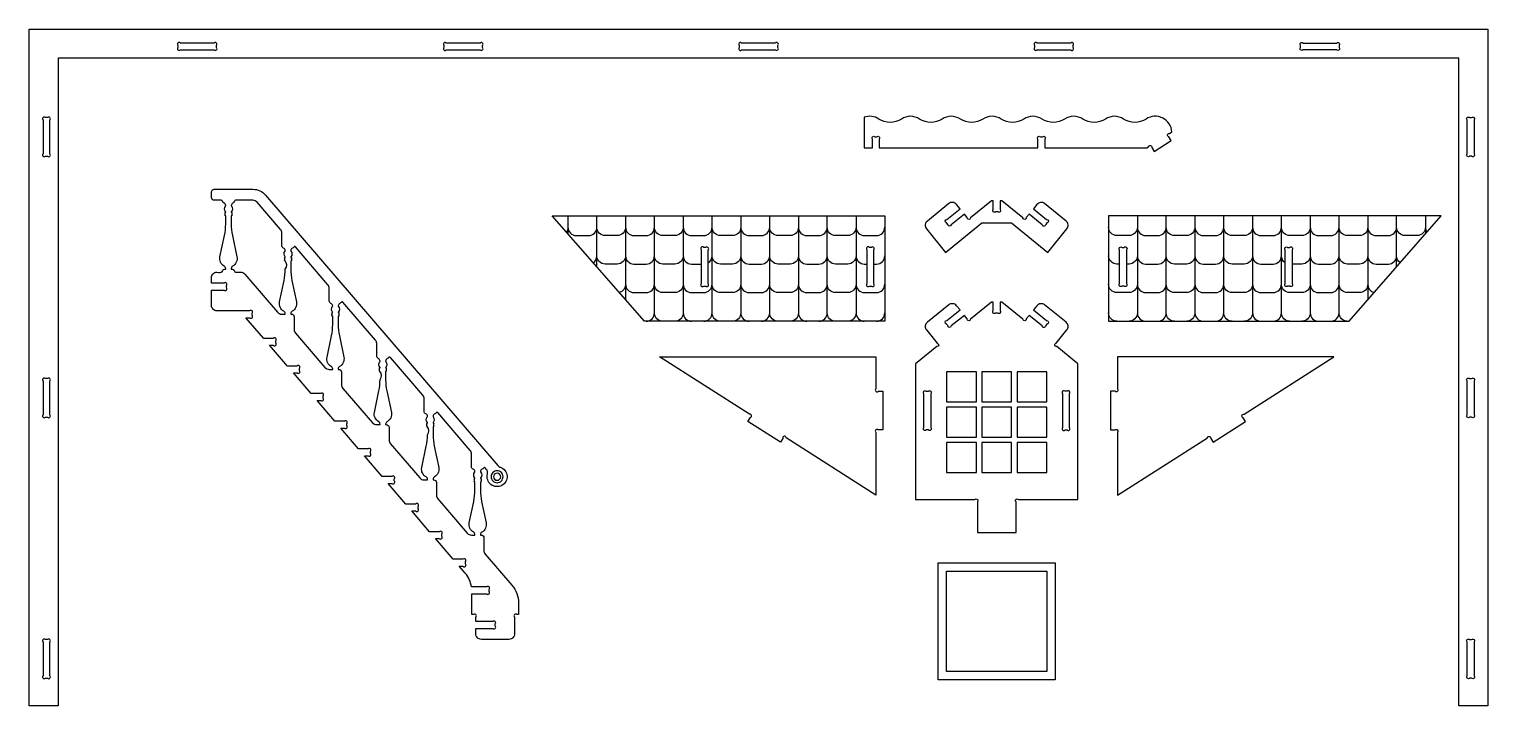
# Model space of a CAD drawing. Extents: x 7328 to 12839, y -521 to 2507.
# Drawn here: x 8768 to 10037, y 531 to 1119 of the extents above; entities that cross this region are included whole.
import ezdxf

# ---------------------------------------------------------------- set-up
doc = ezdxf.new("R2010")
doc.units = 0
doc.header["$MEASUREMENT"] = 0
doc.layers.add('LAYER_1', color=18, linetype='CONTINUOUS')

msp = doc.modelspace()

# ---------------------------------------------------------------- linework, layer by layer
at = {"layer": 'LAYER_1'}
for points in [[(10011.6, 1093.9), (8793.6, 1093.9), (8793.6, 531.1), (8768.4, 531.1), (8768.4, 1119.1), (10036.8, 1119.1), (10036.8, 531.1), (10011.6, 531.1)], [(9303.3, 865.3), (9223.1, 957), (9512.4, 957), (9512.4, 865.3)], [(9916.1, 865.3), (9996.3, 957), (9707, 957), (9707, 865.3)], [(9566, 795.3), (9592, 795.3), (9592, 821.2), (9566, 821.2)], [(9596.8, 795.3), (9622.7, 795.3), (9622.7, 821.2), (9596.8, 821.2)], [(9627.5, 795.3), (9653.4, 795.3), (9653.4, 821.2), (9627.5, 821.2)], [(9566, 764.6), (9592, 764.6), (9592, 790.5), (9566, 790.5)], [(9596.8, 764.6), (9622.7, 764.6), (9622.7, 790.5), (9596.8, 790.5)], [(9627.5, 764.6), (9653.4, 764.6), (9653.4, 790.5), (9627.5, 790.5)], [(9566, 733.9), (9592, 733.9), (9592, 759.8), (9566, 759.8)], [(9596.8, 733.9), (9622.7, 733.9), (9622.7, 759.8), (9596.8, 759.8)], [(9627.5, 733.9), (9653.4, 733.9), (9653.4, 759.8), (9627.5, 759.8)], [(9558.8, 655.4), (9660.6, 655.4), (9660.6, 553.6), (9558.8, 553.6)], [(9566, 648.2), (9653.4, 648.2), (9653.4, 560.8), (9566, 560.8)]]:
    msp.add_lwpolyline(points, close=True, dxfattribs=at)
for points in [[(8899.8, 1101.1), (8929.2, 1101.1, 1), (8931.3, 1103.2), (8931.3, 1105, 1), (8929.2, 1107.1), (8899.8, 1107.1, 1), (8897.7, 1105), (8897.7, 1103.2, 1)], [(9131.1, 1101.1), (9160.5, 1101.1, 1), (9162.6, 1103.2), (9162.6, 1105, 1), (9160.5, 1107.1), (9131.1, 1107.1, 1), (9129, 1105), (9129, 1103.2, 1)], [(9387.9, 1101.1), (9417.3, 1101.1, 1), (9419.4, 1103.2), (9419.4, 1105, 1), (9417.3, 1107.1), (9387.9, 1107.1, 1), (9385.8, 1105), (9385.8, 1103.2, 1)], [(9644.7, 1101.1), (9674.1, 1101.1, 1), (9676.2, 1103.2), (9676.2, 1105, 1), (9674.1, 1107.1), (9644.7, 1107.1, 1), (9642.6, 1105), (9642.6, 1103.2, 1)], [(9876, 1107.1), (9905.4, 1107.1, -1), (9907.5, 1105), (9907.5, 1103.2, -1), (9905.4, 1101.1), (9876, 1101.1, -1), (9873.9, 1103.2), (9873.9, 1105, -1)], [(8780.4, 1040.2), (8780.4, 1010.8, 1), (8782.5, 1008.7), (8784.3, 1008.7, 1), (8786.4, 1010.8), (8786.4, 1040.2, 1), (8784.3, 1042.3), (8782.5, 1042.3, 1)], [(9645.6, 1016), (9645.6, 1023.5, -1), (9647.7, 1025.6), (9649.5, 1025.6, -1), (9651.6, 1023.5), (9651.6, 1016), (9740.3, 1016), (9741.6, 1016.8, -1), (9744.5, 1016.2), (9746.6, 1012.9), (9761.5, 1022.4), (9759.4, 1025.6, -1), (9760, 1028.6), (9762, 1029.8, 0.579603), (9739.6, 1041, -0.300981), (9720.1, 1041, 0.300981), (9704.2, 1041, -0.300981), (9684.6, 1041, 0.300981), (9668.7, 1041, -0.300981), (9649.1, 1041, 0.300981), (9633.2, 1041, -0.300981), (9613.6, 1041, 0.300981), (9597.7, 1041, -0.300981), (9578.1, 1041, 0.300981), (9562.2, 1041, -0.300981), (9542.7, 1041, 0.300981), (9526.8, 1041, -0.300981), (9507.2, 1041, 0.236244), (9494.4, 1042.6), (9494.4, 1016), (9501.6, 1016), (9501.6, 1023.5, -1), (9503.7, 1025.6), (9505.5, 1025.6, -1), (9507.6, 1023.5), (9507.6, 1016)], [(10024.8, 1040.2), (10024.8, 1010.8, -1), (10022.7, 1008.7), (10020.9, 1008.7, -1), (10018.8, 1010.8), (10018.8, 1040.2, -1), (10020.9, 1042.3), (10022.7, 1042.3, -1)], [(9153.3, 628.4), (9166.2, 628.4, 1), (9168.3, 630.5), (9168.3, 632.3, 1), (9166.2, 634.4), (9153, 634.4, 0.140614), (9147.5, 646.5), (9142.4, 652.4), (9145.6, 652.4, 1), (9147.7, 654.5), (9147.7, 656.3, 1), (9145.6, 658.4), (9137.2, 658.4), (9121.8, 676.4), (9125, 676.4, 1), (9127.1, 678.5), (9127.1, 680.3, 1), (9125, 682.4), (9116.6, 682.4), (9101.1, 700.4), (9104.4, 700.4, 1), (9106.5, 702.5), (9106.5, 704.3, 1), (9104.4, 706.4), (9096, 706.4), (9080.5, 724.4), (9083.7, 724.4, 1), (9085.9, 726.5), (9085.9, 728.3, 1), (9083.7, 730.4), (9075.4, 730.4), (9059.9, 748.4), (9063.1, 748.4, 1), (9065.2, 750.5), (9065.2, 752.3, 1), (9063.1, 754.4), (9054.8, 754.4), (9039.3, 772.4), (9042.5, 772.4, 1), (9044.6, 774.5), (9044.6, 776.3, 1), (9042.5, 778.4), (9034.1, 778.4), (9018.7, 796.4), (9021.9, 796.4, 1), (9024, 798.5), (9024, 800.3, 1), (9021.9, 802.4), (9013.5, 802.4), (8998.1, 820.4), (9001.3, 820.4, 1), (9003.4, 822.5), (9003.4, 824.3, 1), (9001.3, 826.4), (8992.9, 826.4), (8977.4, 844.4), (8980.6, 844.4, 1), (8982.8, 846.5), (8982.8, 848.3, 1), (8980.6, 850.4), (8972.3, 850.4), (8956.8, 868.4), (8960, 868.4, 1), (8962.2, 870.5), (8962.2, 872.3, 1), (8960, 874.4), (8931.7, 874.4, -0.414214), (8926.9, 879.2), (8926.9, 892.4), (8937.8, 892.4, 1), (8939.9, 894.5), (8939.9, 896.3, 1), (8937.8, 898.4), (8926.9, 898.4), (8926.9, 903.2, -0.414214), (8931.7, 908, 0.352171), (8936.4, 908.8, -0.352171), (8938.7, 910.7), (8939.3, 910.7), (8939.3, 911.1, 0.272519), (8938, 913.2, -0.328849), (8934.3, 921.3), (8938.2, 939.9, 0.051698), (8939.3, 949.8), (8939.3, 956.6, 0.366837), (8939.1, 956.9, -0.600564), (8938.8, 957.8, 0.39765), (8938.8, 958.1, -0.39765), (8938.8, 958.8, 0.39765), (8938.8, 959.1, -0.594353), (8939.1, 960, 0.584261), (8939.2, 960.4, -0.375636), (8939.2, 965.5, 0.187098), (8939.3, 965.8, 0.294683), (8937.8, 968, -0.244569), (8936.4, 969.7, 0.352171), (8935.4, 970.4), (8929.3, 970.4, -0.414214), (8926.9, 972.8), (8926.9, 977.6, -0.414214), (8929.3, 980), (8962.9, 980, -0.21865), (8973.9, 975), (9175.9, 739.8, 0.134714), (9178.1, 738.4, -0.655406), (9179.4, 722.6, -0.655406), (9166.9, 732.4, 0.245805), (9165.9, 736.7), (9164.9, 737.9, 0.507332), (9163.4, 737.7, -0.156752), (9162.3, 736.8, 0.294683), (9160.8, 734.6, 0.187098), (9160.9, 734.3, -0.375636), (9160.9, 729.2, 0.584261), (9161, 728.8, -0.594353), (9161.3, 727.9, 0.39765), (9161.3, 727.6, -0.39765), (9161.3, 726.9, 0.39765), (9161.3, 726.6, -0.600564), (9161, 725.7, 0.366837), (9160.8, 725.4), (9160.8, 718.6, 0.051698), (9161.8, 708.7), (9165.7, 690.1, -0.328849), (9162, 682, 0.272519), (9160.8, 679.9), (9160.8, 679.5), (9161.4, 679.5, -0.414214), (9163.8, 677.1), (9163.8, 666.2, 0.179323), (9164.9, 663), (9188.1, 636, -0.179323), (9193.9, 620.4), (9193.9, 610.4), (9192.5, 610.4, 1), (9190.4, 608.3), (9190.4, 593.6, -0.414214), (9185.6, 588.8), (9161.6, 588.8, -0.414214), (9156.8, 593.6), (9156.8, 598.4), (9171.5, 598.4, 1), (9173.6, 600.5), (9173.6, 602.3, 1), (9171.5, 604.4), (9156.8, 604.4), (9156.8, 608.3, 1), (9154.7, 610.4), (9153.3, 610.4)], [(8947, 969.7, -0.251154), (8945.5, 968, 0.294683), (8944.1, 965.8, 0.187098), (8944.2, 965.5, -0.375636), (8944.1, 960.4, 0.584261), (8944.3, 960, -0.594353), (8944.6, 959.1, 0.39765), (8944.6, 958.8, -0.39765), (8944.6, 958.1, 0.39765), (8944.6, 957.8, -0.600564), (8944.3, 956.9, 0.366837), (8944.1, 956.6), (8944.1, 949.8, 0.051698), (8945.1, 939.9), (8949, 921.3, -0.328849), (8945.3, 913.2, 0.272519), (8944.1, 911.1), (8944.1, 910.7, -0.352171), (8947, 908.8, 0.352171), (8947.9, 908), (8952.2, 908, -0.21865), (8955.9, 906.3), (8984.4, 873.1, 0.21865), (8988, 871.5), (8991.1, 871.5), (8991.1, 871.9, 0.272519), (8989.8, 874, -0.328849), (8986.1, 882.1), (8990, 900.7, 0.051698), (8991.1, 910.6, 0.366837), (8990.9, 917.7, -0.600564), (8990.6, 918.6, 0.39765), (8990.6, 918.9, -0.39765), (8990.6, 919.6, 0.39765), (8990.6, 919.9, -0.594353), (8990.8, 920.8, 0.584261), (8991, 921.2, -0.375636), (8990.9, 926.3, 0.187098), (8991.1, 926.6, 0.294683), (8989.6, 928.8, -0.302722), (8988.1, 931), (8988.1, 941.9, 0.179323), (8986.9, 945), (8966.6, 968.7, 0.21865), (8962.9, 970.4), (8947.9, 970.4, 0.352171)], [(9612.7, 970), (9612.7, 962.5, -1), (9610.6, 960.4), (9608.8, 960.4, -1), (9606.7, 962.5), (9606.7, 970), (9605.3, 970), (9587, 955.1, -1), (9584, 955.4), (9581.6, 958.4), (9570.1, 949.2, -1), (9567.2, 949.5), (9566.1, 950.9, -1), (9566.4, 953.8), (9577.8, 963.1), (9574.8, 966.8, 0.414214), (9568, 967.5), (9549.4, 952.4, 0.414214), (9548.6, 945.7), (9565.3, 925.1), (9596.9, 950.8), (9622.6, 950.8), (9654.2, 925.1), (9670.8, 945.7, 0.414214), (9670.1, 952.4), (9651.4, 967.5, 0.414214), (9644.7, 966.8), (9641.7, 963.1), (9653.1, 953.8, -1), (9653.4, 950.9), (9652.3, 949.5, -1), (9649.3, 949.2), (9637.9, 958.4), (9635.4, 955.4, -1), (9632.5, 955.1), (9614.1, 970)], [(9032.1, 869.7, -0.600564), (9031.8, 870.6, 0.39765), (9031.8, 870.9, -0.39765), (9031.8, 871.6, 0.39765), (9031.8, 871.9, -0.594353), (9032.1, 872.8, 0.584261), (9032.2, 873.2, -0.375636), (9032.2, 878.3, 0.187098), (9032.3, 878.6, 0.294683), (9030.8, 880.8, -0.302722), (9029.3, 883), (9029.3, 893.9, 0.179323), (9028.2, 897), (9000, 929.9, 0.507332), (8998.5, 929.7, -0.156752), (8997.3, 928.8, 0.294683), (8995.9, 926.6, 0.187098), (8996, 926.3, -0.375636), (8995.9, 921.2, 0.584261), (8996.1, 920.8, -0.594353), (8996.4, 919.9, 0.39765), (8996.4, 919.6, -0.39765), (8996.4, 918.9, 0.39765), (8996.4, 918.6, -0.600564), (8996.1, 917.7, 0.366837), (8995.9, 917.4), (8995.9, 910.6, 0.051698), (8996.9, 900.7), (9000.8, 882.1, -0.328849), (8997.1, 874, 0.272519), (8995.9, 871.9), (8995.9, 871.5), (8996.4, 871.5, -0.414214), (8998.8, 869.1), (8998.8, 858.2, 0.179323), (9000, 855), (9025.6, 825.1, 0.21865), (9029.3, 823.5), (9032.3, 823.5), (9032.3, 823.9, 0.272519), (9031.1, 826, -0.328849), (9027.4, 834.1), (9031.3, 852.7, 0.051698), (9032.3, 862.6), (9032.3, 869.4, 0.366837)], [(9352.8, 927.3), (9352.8, 898, 1), (9355, 895.9), (9356.7, 895.9, 1), (9358.8, 898), (9358.8, 927.3, 1), (9356.7, 929.5), (9355, 929.5, 1)], [(9496.8, 927.3), (9496.8, 898, 1), (9499, 895.9), (9500.7, 895.9, 1), (9502.8, 898), (9502.8, 927.3, 1), (9500.7, 929.5), (9499, 929.5, 1)], [(9722.6, 927.3), (9722.6, 898, -1), (9720.5, 895.9), (9718.7, 895.9, -1), (9716.6, 898), (9716.6, 927.3, -1), (9718.7, 929.5), (9720.5, 929.5, -1)], [(9866.6, 927.3), (9866.6, 898, -1), (9864.5, 895.9), (9862.7, 895.9, -1), (9860.6, 898), (9860.6, 927.3, -1), (9862.7, 929.5), (9864.5, 929.5, -1)], [(9072.5, 804.7, 0.051698), (9073.5, 814.6, 0.366837), (9073.3, 821.7, -0.600564), (9073, 822.6, 0.39765), (9073, 822.9, -0.39765), (9073, 823.6, 0.39765), (9073, 823.9, -0.594353), (9073.3, 824.8, 0.584261), (9073.5, 825.2, -0.375636), (9073.4, 830.3, 0.187098), (9073.5, 830.6, 0.294683), (9072.1, 832.8, -0.302722), (9070.6, 835), (9070.6, 845.9, 0.179323), (9069.4, 849), (9041.2, 881.9, 0.507332), (9039.7, 881.7, -0.156752), (9038.6, 880.8, 0.294683), (9037.1, 878.6, 0.187098), (9037.2, 878.3, -0.375636), (9037.2, 873.2, 0.584261), (9037.3, 872.8, -0.594353), (9037.6, 871.9, 0.39765), (9037.6, 871.6, -0.39765), (9037.6, 870.9, 0.39765), (9037.6, 870.6, -0.600564), (9037.3, 869.7, 0.366837), (9037.1, 869.4), (9037.1, 862.6, 0.051698), (9038.1, 852.7), (9042, 834.1, -0.328849), (9038.3, 826, 0.272519), (9037.1, 823.9), (9037.1, 823.5), (9037.6, 823.5, -0.414214), (9040, 821.1), (9040, 810.2, 0.179323), (9041.2, 807), (9066.9, 777.1, 0.21865), (9070.5, 775.5), (9073.5, 775.5), (9073.5, 775.9, 0.272519), (9072.3, 778, -0.328849), (9068.6, 786.1)], [(9626.5, 681.7), (9626.5, 708.4, -1), (9628.6, 710.5), (9680.2, 710.5), (9680.2, 828.4), (9661.9, 843.3, -1), (9661.5, 846.3), (9670.8, 857.7, 0.414214), (9670.1, 864.4), (9651.4, 879.5, 0.414214), (9644.7, 878.8), (9641.7, 875.1), (9653.1, 865.9, -1), (9653.4, 862.9), (9652.3, 861.5, -1), (9649.3, 861.2), (9637.9, 870.4), (9635.4, 867.4, -1), (9632.5, 867.1), (9614.1, 882), (9612.7, 882), (9612.7, 874.5, -1), (9610.6, 872.4), (9608.8, 872.4, -1), (9606.7, 874.5), (9606.7, 882), (9605.3, 882), (9587, 867.1, -1), (9584, 867.4), (9581.6, 870.4), (9570.1, 861.2, -1), (9567.2, 861.5), (9566.1, 862.9, -1), (9566.4, 865.9), (9577.8, 875.1), (9574.8, 878.8, 0.414214), (9568, 879.5), (9549.4, 864.4, 0.414214), (9548.6, 857.7), (9557.9, 846.3, -1), (9557.6, 843.3), (9539.2, 828.4), (9539.2, 710.5), (9590.8, 710.5, -1), (9592.9, 708.4), (9592.9, 681.7)], [(9114.8, 766.6, 0.366837), (9114.6, 773.7, -0.600564), (9114.3, 774.6, 0.39765), (9114.3, 774.9, -0.39765), (9114.3, 775.6, 0.39765), (9114.3, 775.9, -0.594353), (9114.6, 776.8, 0.584261), (9114.7, 777.2, -0.375636), (9114.6, 782.3, 0.187098), (9114.8, 782.6, 0.294683), (9113.3, 784.8, -0.302722), (9111.8, 787), (9111.8, 797.9, 0.179323), (9110.7, 801), (9082.5, 833.9, 0.507332), (9080.9, 833.7, -0.156752), (9079.8, 832.8, 0.294683), (9078.3, 830.6, 0.187098), (9078.4, 830.3, -0.375636), (9078.4, 825.2, 0.584261), (9078.5, 824.8, -0.594353), (9078.8, 823.9, 0.39765), (9078.8, 823.6, -0.39765), (9078.8, 822.9, 0.39765), (9078.8, 822.6, -0.600564), (9078.5, 821.7, 0.366837), (9078.3, 821.4), (9078.3, 814.6, 0.051698), (9079.4, 804.7), (9083.3, 786.1, -0.328849), (9079.6, 778, 0.272519), (9078.3, 775.9), (9078.3, 775.5), (9078.9, 775.5, -0.414214), (9081.3, 773.1), (9081.3, 762.2, 0.179323), (9082.4, 759), (9108.1, 729.1, 0.21865), (9111.8, 727.5), (9114.8, 727.5), (9114.8, 727.9, 0.272519), (9113.5, 730, -0.328849), (9109.8, 738.1), (9113.7, 756.7, 0.051698)], [(9510.6, 770.8), (9506.7, 770.8, 1), (9504.6, 768.7), (9504.6, 714.3), (9426.6, 764.1, 1), (9423.6, 763.5), (9421.6, 760.2), (9393.2, 778.3), (9395.3, 781.5, 1), (9394.7, 784.5), (9316.6, 834.3), (9504.6, 834.3), (9504.6, 806.5, 1), (9506.7, 804.4), (9510.6, 804.4)], [(9708.8, 770.8), (9712.7, 770.8, -1), (9714.8, 768.7), (9714.8, 714.3), (9792.9, 764.1, -1), (9795.8, 763.5), (9797.9, 760.2), (9826.2, 778.3), (9824.1, 781.5, -1), (9824.8, 784.5), (9902.8, 834.3), (9714.8, 834.3), (9714.8, 806.5, -1), (9712.7, 804.4), (9708.8, 804.4)], [(8780.4, 813.4), (8780.4, 784, 1), (8782.5, 781.9), (8784.3, 781.9, 1), (8786.4, 784), (8786.4, 813.4, 1), (8784.3, 815.5), (8782.5, 815.5, 1)], [(10024.8, 813.4), (10024.8, 784, -1), (10022.7, 781.9), (10020.9, 781.9, -1), (10018.8, 784), (10018.8, 813.4, -1), (10020.9, 815.5), (10022.7, 815.5, -1)], [(9552.4, 802.3), (9552.4, 772.9, -1), (9550.3, 770.8), (9548.5, 770.8, -1), (9546.4, 772.9), (9546.4, 802.3, -1), (9548.5, 804.4), (9550.3, 804.4, -1)], [(9667, 802.3), (9667, 772.9, 1), (9669.1, 770.8), (9670.9, 770.8, 1), (9673, 772.9), (9673, 802.3, 1), (9670.9, 804.4), (9669.1, 804.4, 1)], [(9156, 725.4, 0.366837), (9155.8, 725.7, -0.600564), (9155.5, 726.6, 0.39765), (9155.5, 726.9, -0.39765), (9155.5, 727.6, 0.39765), (9155.5, 727.9, -0.594353), (9155.8, 728.8, 0.584261), (9155.9, 729.2, -0.375636), (9155.9, 734.3, 0.187098), (9156, 734.6, 0.294683), (9154.5, 736.8, -0.302722), (9153, 739), (9153, 749.9, 0.179323), (9151.9, 753), (9123.7, 785.9, 0.507332), (9122.2, 785.7, -0.156752), (9121, 784.8, 0.294683), (9119.6, 782.6, 0.187098), (9119.7, 782.3, -0.375636), (9119.6, 777.2, 0.584261), (9119.8, 776.8, -0.594353), (9120.1, 775.9, 0.39765), (9120.1, 775.6, -0.39765), (9120.1, 774.9, 0.39765), (9120.1, 774.6, -0.600564), (9119.8, 773.7, 0.366837), (9119.6, 773.4), (9119.6, 766.6, 0.051698), (9120.6, 756.7), (9124.5, 738.1, -0.328849), (9120.8, 730, 0.272519), (9119.6, 727.9), (9119.6, 727.5), (9120.1, 727.5, -0.414214), (9122.5, 725.1), (9122.5, 714.2, 0.179323), (9123.7, 711), (9149.3, 681.1, 0.21865), (9153, 679.5), (9156, 679.5), (9156, 679.9, 0.272519), (9154.8, 682, -0.328849), (9151.1, 690.1), (9155, 708.7, 0.051698), (9156, 718.6)], [(9175.3, 735.4, 0.414214), (9170.1, 730.2, 0.414214), (9175.3, 725, 0.414214), (9180.5, 730.2, 0.414214)], [(9175.3, 733.3, 0.414214), (9172.2, 730.2, 0.414214), (9175.3, 727.1, 0.414214), (9178.4, 730.2, 0.414214)], [(8780.4, 586.6), (8780.4, 557.2, 1), (8782.5, 555.1), (8784.3, 555.1, 1), (8786.4, 557.2), (8786.4, 586.6, 1), (8784.3, 588.7), (8782.5, 588.7, 1)], [(10024.8, 586.6), (10024.8, 557.2, -1), (10022.7, 555.1), (10020.9, 555.1, -1), (10018.8, 557.2), (10018.8, 586.6, -1), (10020.9, 588.7), (10022.7, 588.7, -1)]]:
    msp.add_lwpolyline(points, format="xyb", close=True, dxfattribs=at)
for points in [[(9236.9, 957), (9236.9, 941.2)], [(9262, 912.6), (9262, 957)], [(9287, 957), (9287, 884)], [(9932.4, 957), (9932.4, 884)], [(9957.5, 912.6), (9957.5, 957)], [(9982.5, 957), (9982.5, 941.2)]]:
    msp.add_lwpolyline(points, dxfattribs=at)
for points in [[(9304.9, 865.3, 0.414214), (9312.1, 872.5), (9312.1, 957)], [(9337.1, 957), (9337.1, 872.5, -0.414214), (9329.9, 865.3)], [(9369.4, 865.3, -0.414214), (9362.2, 872.5), (9362.2, 957)], [(9387.2, 957), (9387.2, 872.5, -0.414214), (9380, 865.3)], [(9405.1, 865.3, 0.414214), (9412.3, 872.5), (9412.3, 957)], [(9437.3, 957), (9437.3, 872.5, -0.414214), (9430.1, 865.3)], [(9469.5, 865.3, -0.414214), (9462.3, 872.5), (9462.3, 957)], [(9487.4, 957), (9487.4, 872.5, 0.414214), (9494.6, 865.3)], [(9732, 957), (9732, 872.5, -0.414214), (9724.8, 865.3)], [(9764.3, 865.3, -0.414214), (9757.1, 872.5), (9757.1, 957)], [(9782.1, 957), (9782.1, 872.5, -0.414214), (9774.9, 865.3)], [(9800, 865.3, 0.414214), (9807.2, 872.5), (9807.2, 957)], [(9832.2, 957), (9832.2, 872.5, 0.414214), (9839.4, 865.3)], [(9864.5, 865.3, -0.414214), (9857.3, 872.5), (9857.3, 957)], [(9882.3, 957), (9882.3, 872.5, -0.414214), (9875.1, 865.3)], [(9914.6, 865.3, -0.414214), (9907.4, 872.5), (9907.4, 957)], [(9236.9, 947, -0.159509), (9235.5, 942.8)], [(9236.9, 947, 0.414214), (9244.1, 939.8), (9254.8, 939.8, 0.414214), (9262, 947)], [(9287, 947, -0.414214), (9279.8, 939.8), (9269.2, 939.8, -0.414214), (9262, 947)], [(9287, 947, 0.414214), (9294.2, 939.8), (9304.9, 939.8, 0.414214), (9312.1, 947)], [(9337.1, 947, -0.414214), (9329.9, 939.8), (9319.3, 939.8, -0.414214), (9312.1, 947)], [(9337.1, 947, 0.414214), (9344.3, 939.8), (9355, 939.8, 0.414214), (9362.2, 947)], [(9387.2, 947, -0.414214), (9380, 939.8), (9369.4, 939.8, -0.414214), (9362.2, 947)], [(9387.2, 947, 0.414214), (9394.4, 939.8), (9405.1, 939.8, 0.414214), (9412.3, 947)], [(9437.3, 947, -0.414214), (9430.1, 939.8), (9419.5, 939.8, -0.414214), (9412.3, 947)], [(9437.3, 947, 0.414214), (9444.5, 939.8), (9455.1, 939.8, 0.414214), (9462.3, 947)], [(9487.4, 947, -0.414214), (9480.2, 939.8), (9469.5, 939.8, -0.414214), (9462.3, 947)], [(9487.4, 947, 0.414214), (9494.6, 939.8), (9505.2, 939.8, 0.414214), (9512.4, 947)], [(9732, 947, -0.414214), (9724.8, 939.8), (9714.2, 939.8, -0.414214), (9707, 947)], [(9732, 947, 0.414214), (9739.2, 939.8), (9749.9, 939.8, 0.414214), (9757.1, 947)], [(9782.1, 947, -0.414214), (9774.9, 939.8), (9764.3, 939.8, -0.414214), (9757.1, 947)], [(9782.1, 947, 0.414214), (9789.3, 939.8), (9800, 939.8, 0.414214), (9807.2, 947)], [(9832.2, 947, -0.414214), (9825, 939.8), (9814.4, 939.8, -0.414214), (9807.2, 947)], [(9832.2, 947, 0.414214), (9839.4, 939.8), (9850.1, 939.8, 0.414214), (9857.3, 947)], [(9882.3, 947, -0.414214), (9875.1, 939.8), (9864.5, 939.8, -0.414214), (9857.3, 947)], [(9882.3, 947, 0.414214), (9889.5, 939.8), (9900.2, 939.8, 0.414214), (9907.4, 947)], [(9932.4, 947, -0.414214), (9925.2, 939.8), (9914.6, 939.8, -0.414214), (9907.4, 947)], [(9932.4, 947, 0.414214), (9939.6, 939.8), (9950.3, 939.8, 0.414214), (9957.5, 947)], [(9982.5, 947, -0.414214), (9975.3, 939.8), (9964.7, 939.8, -0.414214), (9957.5, 947)], [(9982.5, 947, 0.159509), (9983.9, 942.8)], [(9258.8, 916.2, 0.249891), (9262, 922.2)], [(9287, 922.2, -0.414214), (9279.8, 915), (9269.2, 915, -0.414214), (9262, 922.2)], [(9287, 922.2, 0.414214), (9294.2, 915), (9304.9, 915, 0.414214), (9312.1, 922.2)], [(9337.1, 922.2, -0.414214), (9329.9, 915), (9319.3, 915, -0.414214), (9312.1, 922.2)], [(9337.1, 922.2, 0.414214), (9344.3, 915), (9352.8, 915)], [(9358.8, 916.1, 0.255564), (9362.2, 922.2)], [(9387.2, 922.2, -0.414214), (9380, 915), (9369.4, 915, -0.414214), (9362.2, 922.2)], [(9387.2, 922.2, 0.414214), (9394.4, 915), (9405.1, 915, 0.414214), (9412.3, 922.2)], [(9437.3, 922.2, -0.414214), (9430.1, 915), (9419.5, 915, -0.414214), (9412.3, 922.2)], [(9437.3, 922.2, 0.414214), (9444.5, 915), (9455.1, 915, 0.414214), (9462.3, 922.2)], [(9487.4, 922.2, -0.414214), (9480.2, 915), (9469.5, 915, -0.414214), (9462.3, 922.2)], [(9487.4, 922.2, 0.414214), (9494.6, 915), (9496.8, 915)], [(9502.8, 915), (9505.2, 915, 0.414214), (9512.4, 922.2)], [(9716.6, 915), (9714.2, 915, -0.414214), (9707, 922.2)], [(9732, 922.2, -0.414214), (9724.8, 915), (9722.6, 915)], [(9732, 922.2, 0.414214), (9739.2, 915), (9749.9, 915, 0.414214), (9757.1, 922.2)], [(9782.1, 922.2, -0.414214), (9774.9, 915), (9764.3, 915, -0.414214), (9757.1, 922.2)], [(9782.1, 922.2, 0.414214), (9789.3, 915), (9800, 915, 0.414214), (9807.2, 922.2)], [(9832.2, 922.2, -0.414214), (9825, 915), (9814.4, 915, -0.414214), (9807.2, 922.2)], [(9832.2, 922.2, 0.414214), (9839.4, 915), (9850.1, 915, 0.414214), (9857.3, 922.2)], [(9860.6, 916.1, -0.255564), (9857.3, 922.2)], [(9882.3, 922.2, -0.414214), (9875.1, 915), (9866.6, 915)], [(9882.3, 922.2, 0.414214), (9889.5, 915), (9900.2, 915, 0.414214), (9907.4, 922.2)], [(9932.4, 922.2, -0.414214), (9925.2, 915), (9914.6, 915, -0.414214), (9907.4, 922.2)], [(9932.4, 922.2, 0.414214), (9939.6, 915), (9950.3, 915, 0.414214), (9957.5, 922.2)], [(9960.7, 916.2, -0.249891), (9957.5, 922.2)], [(9287, 897.4, -0.349089), (9281.4, 890.3)], [(9287, 897.4, 0.414214), (9294.2, 890.2), (9304.9, 890.2, 0.414214), (9312.1, 897.4)], [(9337.1, 897.4, -0.414214), (9329.9, 890.2), (9319.3, 890.2, -0.414214), (9312.1, 897.4)], [(9337.1, 897.4, 0.414214), (9344.3, 890.2), (9355, 890.2, 0.414214), (9362.2, 897.4)], [(9387.2, 897.4, -0.414214), (9380, 890.2), (9369.4, 890.2, -0.414214), (9362.2, 897.4)], [(9387.2, 897.4, 0.414214), (9394.4, 890.2), (9405.1, 890.2, 0.414214), (9412.3, 897.4)], [(9437.3, 897.4, -0.414214), (9430.1, 890.2), (9419.5, 890.2, -0.414214), (9412.3, 897.4)], [(9437.3, 897.4, 0.414214), (9444.5, 890.2), (9455.1, 890.2, 0.414214), (9462.3, 897.4)], [(9487.4, 897.4, -0.414214), (9480.2, 890.2), (9469.5, 890.2, -0.414214), (9462.3, 897.4)], [(9487.4, 897.4, 0.414214), (9494.6, 890.2), (9505.2, 890.2, 0.414214), (9512.4, 897.4)], [(9732, 897.4, -0.414214), (9724.8, 890.2), (9714.2, 890.2, -0.414214), (9707, 897.4)], [(9732, 897.4, 0.414214), (9739.2, 890.2), (9749.9, 890.2, 0.414214), (9757.1, 897.4)], [(9782.1, 897.4, -0.414214), (9774.9, 890.2), (9764.3, 890.2, -0.414214), (9757.1, 897.4)], [(9782.1, 897.4, 0.414214), (9789.3, 890.2), (9800, 890.2, 0.414214), (9807.2, 897.4)], [(9832.2, 897.4, -0.414214), (9825, 890.2), (9814.4, 890.2, -0.414214), (9807.2, 897.4)], [(9832.2, 897.4, 0.414214), (9839.4, 890.2), (9850.1, 890.2, 0.414214), (9857.3, 897.4)], [(9882.3, 897.4, -0.414214), (9875.1, 890.2), (9864.5, 890.2, -0.414214), (9857.3, 897.4)], [(9882.3, 897.4, 0.414214), (9889.5, 890.2), (9900.2, 890.2, 0.414214), (9907.4, 897.4)], [(9932.4, 897.4, -0.414214), (9925.2, 890.2), (9914.6, 890.2, -0.414214), (9907.4, 897.4)], [(9932.4, 897.4, 0.349089), (9938, 890.3)], [(9319.3, 865.3, -0.414214), (9312.1, 872.5)], [(9337.1, 872.5, 0.414214), (9344.3, 865.3)], [(9355, 865.3, 0.414214), (9362.2, 872.5)], [(9387.2, 872.5, 0.414214), (9394.4, 865.3)], [(9419.5, 865.3, -0.414214), (9412.3, 872.5)], [(9437.3, 872.5, 0.414214), (9444.5, 865.3)], [(9455.1, 865.3, 0.414214), (9462.3, 872.5)], [(9487.4, 872.5, -0.414214), (9480.2, 865.3)], [(9505.2, 865.3, 0.414214), (9512.4, 872.5)], [(9714.2, 865.3, -0.414214), (9707, 872.5)], [(9732, 872.5, 0.414214), (9739.2, 865.3)], [(9749.9, 865.3, 0.414214), (9757.1, 872.5)], [(9782.1, 872.5, 0.414214), (9789.3, 865.3)], [(9814.4, 865.3, -0.414214), (9807.2, 872.5)], [(9832.2, 872.5, -0.414214), (9825, 865.3)], [(9850.1, 865.3, 0.414214), (9857.3, 872.5)], [(9882.3, 872.5, 0.414214), (9889.5, 865.3)], [(9900.2, 865.3, 0.414214), (9907.4, 872.5)]]:
    msp.add_lwpolyline(points, format="xyb", dxfattribs=at)

doc.saveas('drawing.dxf')
